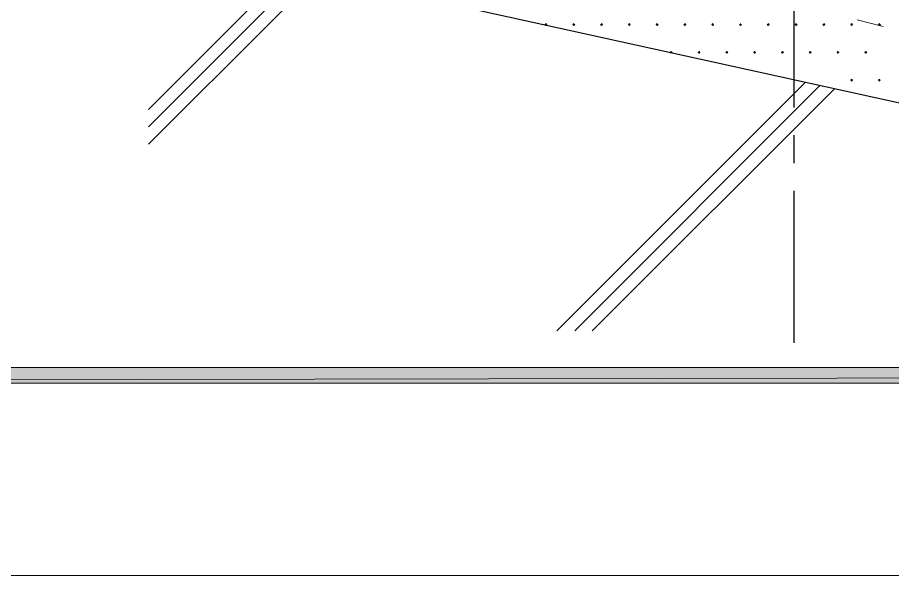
# Model space of a CAD drawing. Header units: millimetres. Extents: x 0 to 420, y 0 to 297.
# Drawn here: x 106.81 to 146.13, y 156.99 to 182.05 of the extents above; entities that cross this region are included whole.
import ezdxf

# ---------------------------------------------------------------- set-up
doc = ezdxf.new("R2010")
doc.units = ezdxf.units.MM

msp = doc.modelspace()

# ---------------------------------------------------------------- hatches: boundary and pattern name
for points in [[(130.556, 181.779), (130.535, 181.758), (130.514, 181.737), (130.535, 181.716), (130.556, 181.695), (130.577, 181.716), (130.598, 181.737), (130.577, 181.758), (130.556, 181.779)], [(131.805, 181.779), (131.784, 181.758), (131.762, 181.737), (131.784, 181.716), (131.805, 181.695), (131.826, 181.716), (131.847, 181.737), (131.826, 181.758), (131.805, 181.779)], [(133.054, 181.779), (133.033, 181.758), (133.011, 181.737), (133.033, 181.716), (133.054, 181.695), (133.075, 181.716), (133.096, 181.737), (133.075, 181.758), (133.054, 181.779)], [(134.303, 181.779), (134.281, 181.758), (134.26, 181.737), (134.281, 181.716), (134.303, 181.695), (134.324, 181.716), (134.345, 181.737), (134.324, 181.758), (134.303, 181.779)], [(135.551, 181.779), (135.53, 181.758), (135.509, 181.737), (135.53, 181.716), (135.551, 181.695), (135.572, 181.716), (135.594, 181.737), (135.572, 181.758), (135.551, 181.779)], [(136.8, 181.779), (136.779, 181.758), (136.758, 181.737), (136.779, 181.716), (136.8, 181.695), (136.821, 181.716), (136.843, 181.737), (136.821, 181.758), (136.8, 181.779)], [(138.049, 181.779), (138.028, 181.758), (138.007, 181.737), (138.028, 181.716), (138.049, 181.695), (138.07, 181.716), (138.091, 181.737), (138.07, 181.758), (138.049, 181.779)], [(139.298, 181.779), (139.277, 181.758), (139.255, 181.737), (139.277, 181.716), (139.298, 181.695), (139.319, 181.716), (139.34, 181.737), (139.319, 181.758), (139.298, 181.779)], [(140.547, 181.779), (140.526, 181.758), (140.504, 181.737), (140.526, 181.716), (140.547, 181.695), (140.568, 181.716), (140.589, 181.737), (140.568, 181.758), (140.547, 181.779)], [(141.796, 181.779), (141.774, 181.758), (141.753, 181.737), (141.774, 181.716), (141.796, 181.695), (141.817, 181.716), (141.838, 181.737), (141.817, 181.758), (141.796, 181.779)], [(143.044, 181.779), (143.023, 181.758), (143.002, 181.737), (143.023, 181.716), (143.044, 181.695), (143.066, 181.716), (143.087, 181.737), (143.066, 181.758), (143.044, 181.779)], [(144.293, 181.779), (144.272, 181.758), (144.251, 181.737), (144.272, 181.716), (144.293, 181.695), (144.314, 181.716), (144.336, 181.737), (144.314, 181.758), (144.293, 181.779)], [(145.542, 181.779), (145.521, 181.758), (145.5, 181.737), (145.521, 181.716), (145.542, 181.695), (145.563, 181.716), (145.584, 181.737), (145.563, 181.758), (145.542, 181.779)], [(136.186, 180.53), (136.165, 180.509), (136.144, 180.488), (136.165, 180.467), (136.186, 180.446), (136.208, 180.467), (136.229, 180.488), (136.208, 180.509), (136.186, 180.53)], [(137.435, 180.53), (137.414, 180.509), (137.393, 180.488), (137.414, 180.467), (137.435, 180.446), (137.456, 180.467), (137.478, 180.488), (137.456, 180.509), (137.435, 180.53)], [(138.684, 180.53), (138.663, 180.509), (138.642, 180.488), (138.663, 180.467), (138.684, 180.446), (138.705, 180.467), (138.726, 180.488), (138.705, 180.509), (138.684, 180.53)], [(139.933, 180.53), (139.912, 180.509), (139.891, 180.488), (139.912, 180.467), (139.933, 180.446), (139.954, 180.467), (139.975, 180.488), (139.954, 180.509), (139.933, 180.53)], [(141.182, 180.53), (141.161, 180.509), (141.139, 180.488), (141.161, 180.467), (141.182, 180.446), (141.203, 180.467), (141.224, 180.488), (141.203, 180.509), (141.182, 180.53)], [(142.43, 180.53), (142.409, 180.509), (142.388, 180.488), (142.409, 180.467), (142.43, 180.446), (142.452, 180.467), (142.473, 180.488), (142.452, 180.509), (142.43, 180.53)], [(143.679, 180.53), (143.658, 180.509), (143.637, 180.488), (143.658, 180.467), (143.679, 180.446), (143.701, 180.467), (143.722, 180.488), (143.701, 180.509), (143.679, 180.53)], [(144.928, 180.53), (144.907, 180.509), (144.886, 180.488), (144.907, 180.467), (144.928, 180.446), (144.949, 180.467), (144.971, 180.488), (144.949, 180.509), (144.928, 180.53)], [(144.293, 179.282), (144.272, 179.26), (144.251, 179.239), (144.272, 179.218), (144.293, 179.197), (144.314, 179.218), (144.336, 179.239), (144.314, 179.26), (144.293, 179.282)], [(145.542, 179.282), (145.521, 179.26), (145.5, 179.239), (145.521, 179.218), (145.542, 179.197), (145.563, 179.218), (145.584, 179.239), (145.563, 179.26), (145.542, 179.282)]]:
    msp.add_hatch(color=7).paths.add_polyline_path(points)
h = msp.add_hatch(color=7)
h.paths.add_polyline_path([(394.166, 165.629), (394.166, 166.328), (26.183, 165.629), (394.166, 165.629)])
h.paths.add_polyline_path([(394.166, 166.328), (26.183, 165.629), (26.183, 166.328), (394.166, 166.328)])

# ---------------------------------------------------------------- linework, layer by layer
at = {"lineweight": 13}
for points in [[(122.703, 187.939), (112.691, 177.927)], [(123.486, 187.939), (112.691, 177.144)], [(123.931, 187.579), (112.691, 176.361)], [(145.711, 181.652), (144.547, 181.949)], [(142.198, 179.133), (131.043, 167.979)], [(142.854, 178.985), (131.847, 167.979)], [(143.51, 178.837), (132.63, 167.979)], [(394.166, 156.993), (26.183, 156.993)]]:
    msp.add_lwpolyline(points, dxfattribs=at)
at = {"lineweight": 25}
for points in [[(152.506, 176.869), (127.508, 182.372), (123.698, 187.939)], [(141.711, 178.012), (141.711, 184.827)], [(141.711, 175.514), (141.711, 176.763)], [(141.711, 167.45), (141.711, 174.265)]]:
    msp.add_lwpolyline(points, dxfattribs=at)
at = {"lineweight": 0}
for points in [[(130.556, 181.779), (130.535, 181.758), (130.514, 181.737), (130.535, 181.716), (130.556, 181.695), (130.577, 181.716), (130.598, 181.737), (130.577, 181.758)], [(131.805, 181.779), (131.784, 181.758), (131.762, 181.737), (131.784, 181.716), (131.805, 181.695), (131.826, 181.716), (131.847, 181.737), (131.826, 181.758)], [(133.054, 181.779), (133.033, 181.758), (133.011, 181.737), (133.033, 181.716), (133.054, 181.695), (133.075, 181.716), (133.096, 181.737), (133.075, 181.758)], [(134.303, 181.779), (134.281, 181.758), (134.26, 181.737), (134.281, 181.716), (134.303, 181.695), (134.324, 181.716), (134.345, 181.737), (134.324, 181.758)], [(135.551, 181.779), (135.53, 181.758), (135.509, 181.737), (135.53, 181.716), (135.551, 181.695), (135.572, 181.716), (135.594, 181.737), (135.572, 181.758)], [(136.8, 181.779), (136.779, 181.758), (136.758, 181.737), (136.779, 181.716), (136.8, 181.695), (136.821, 181.716), (136.843, 181.737), (136.821, 181.758)], [(138.049, 181.779), (138.028, 181.758), (138.007, 181.737), (138.028, 181.716), (138.049, 181.695), (138.07, 181.716), (138.091, 181.737), (138.07, 181.758)], [(139.298, 181.779), (139.277, 181.758), (139.255, 181.737), (139.277, 181.716), (139.298, 181.695), (139.319, 181.716), (139.34, 181.737), (139.319, 181.758)], [(140.547, 181.779), (140.526, 181.758), (140.504, 181.737), (140.526, 181.716), (140.547, 181.695), (140.568, 181.716), (140.589, 181.737), (140.568, 181.758)], [(141.796, 181.779), (141.774, 181.758), (141.753, 181.737), (141.774, 181.716), (141.796, 181.695), (141.817, 181.716), (141.838, 181.737), (141.817, 181.758)], [(143.044, 181.779), (143.023, 181.758), (143.002, 181.737), (143.023, 181.716), (143.044, 181.695), (143.066, 181.716), (143.087, 181.737), (143.066, 181.758)], [(144.293, 181.779), (144.272, 181.758), (144.251, 181.737), (144.272, 181.716), (144.293, 181.695), (144.314, 181.716), (144.336, 181.737), (144.314, 181.758)], [(145.542, 181.779), (145.521, 181.758), (145.5, 181.737), (145.521, 181.716), (145.542, 181.695), (145.563, 181.716), (145.584, 181.737), (145.563, 181.758)], [(136.186, 180.53), (136.165, 180.509), (136.144, 180.488), (136.165, 180.467), (136.186, 180.446), (136.208, 180.467), (136.229, 180.488), (136.208, 180.509)], [(137.435, 180.53), (137.414, 180.509), (137.393, 180.488), (137.414, 180.467), (137.435, 180.446), (137.456, 180.467), (137.478, 180.488), (137.456, 180.509)], [(138.684, 180.53), (138.663, 180.509), (138.642, 180.488), (138.663, 180.467), (138.684, 180.446), (138.705, 180.467), (138.726, 180.488), (138.705, 180.509)], [(139.933, 180.53), (139.912, 180.509), (139.891, 180.488), (139.912, 180.467), (139.933, 180.446), (139.954, 180.467), (139.975, 180.488), (139.954, 180.509)], [(141.182, 180.53), (141.161, 180.509), (141.139, 180.488), (141.161, 180.467), (141.182, 180.446), (141.203, 180.467), (141.224, 180.488), (141.203, 180.509)], [(142.43, 180.53), (142.409, 180.509), (142.388, 180.488), (142.409, 180.467), (142.43, 180.446), (142.452, 180.467), (142.473, 180.488), (142.452, 180.509)], [(143.679, 180.53), (143.658, 180.509), (143.637, 180.488), (143.658, 180.467), (143.679, 180.446), (143.701, 180.467), (143.722, 180.488), (143.701, 180.509)], [(144.928, 180.53), (144.907, 180.509), (144.886, 180.488), (144.907, 180.467), (144.928, 180.446), (144.949, 180.467), (144.971, 180.488), (144.949, 180.509)], [(144.293, 179.282), (144.272, 179.26), (144.251, 179.239), (144.272, 179.218), (144.293, 179.197), (144.314, 179.218), (144.336, 179.239), (144.314, 179.26)], [(145.542, 179.282), (145.521, 179.26), (145.5, 179.239), (145.521, 179.218), (145.542, 179.197), (145.563, 179.218), (145.584, 179.239), (145.563, 179.26)], [(394.166, 165.629), (394.166, 166.328), (26.183, 165.629)], [(394.166, 166.328), (26.183, 165.629), (26.183, 166.328)]]:
    msp.add_lwpolyline(points, close=True, dxfattribs=at)

doc.saveas('drawing.dxf')
